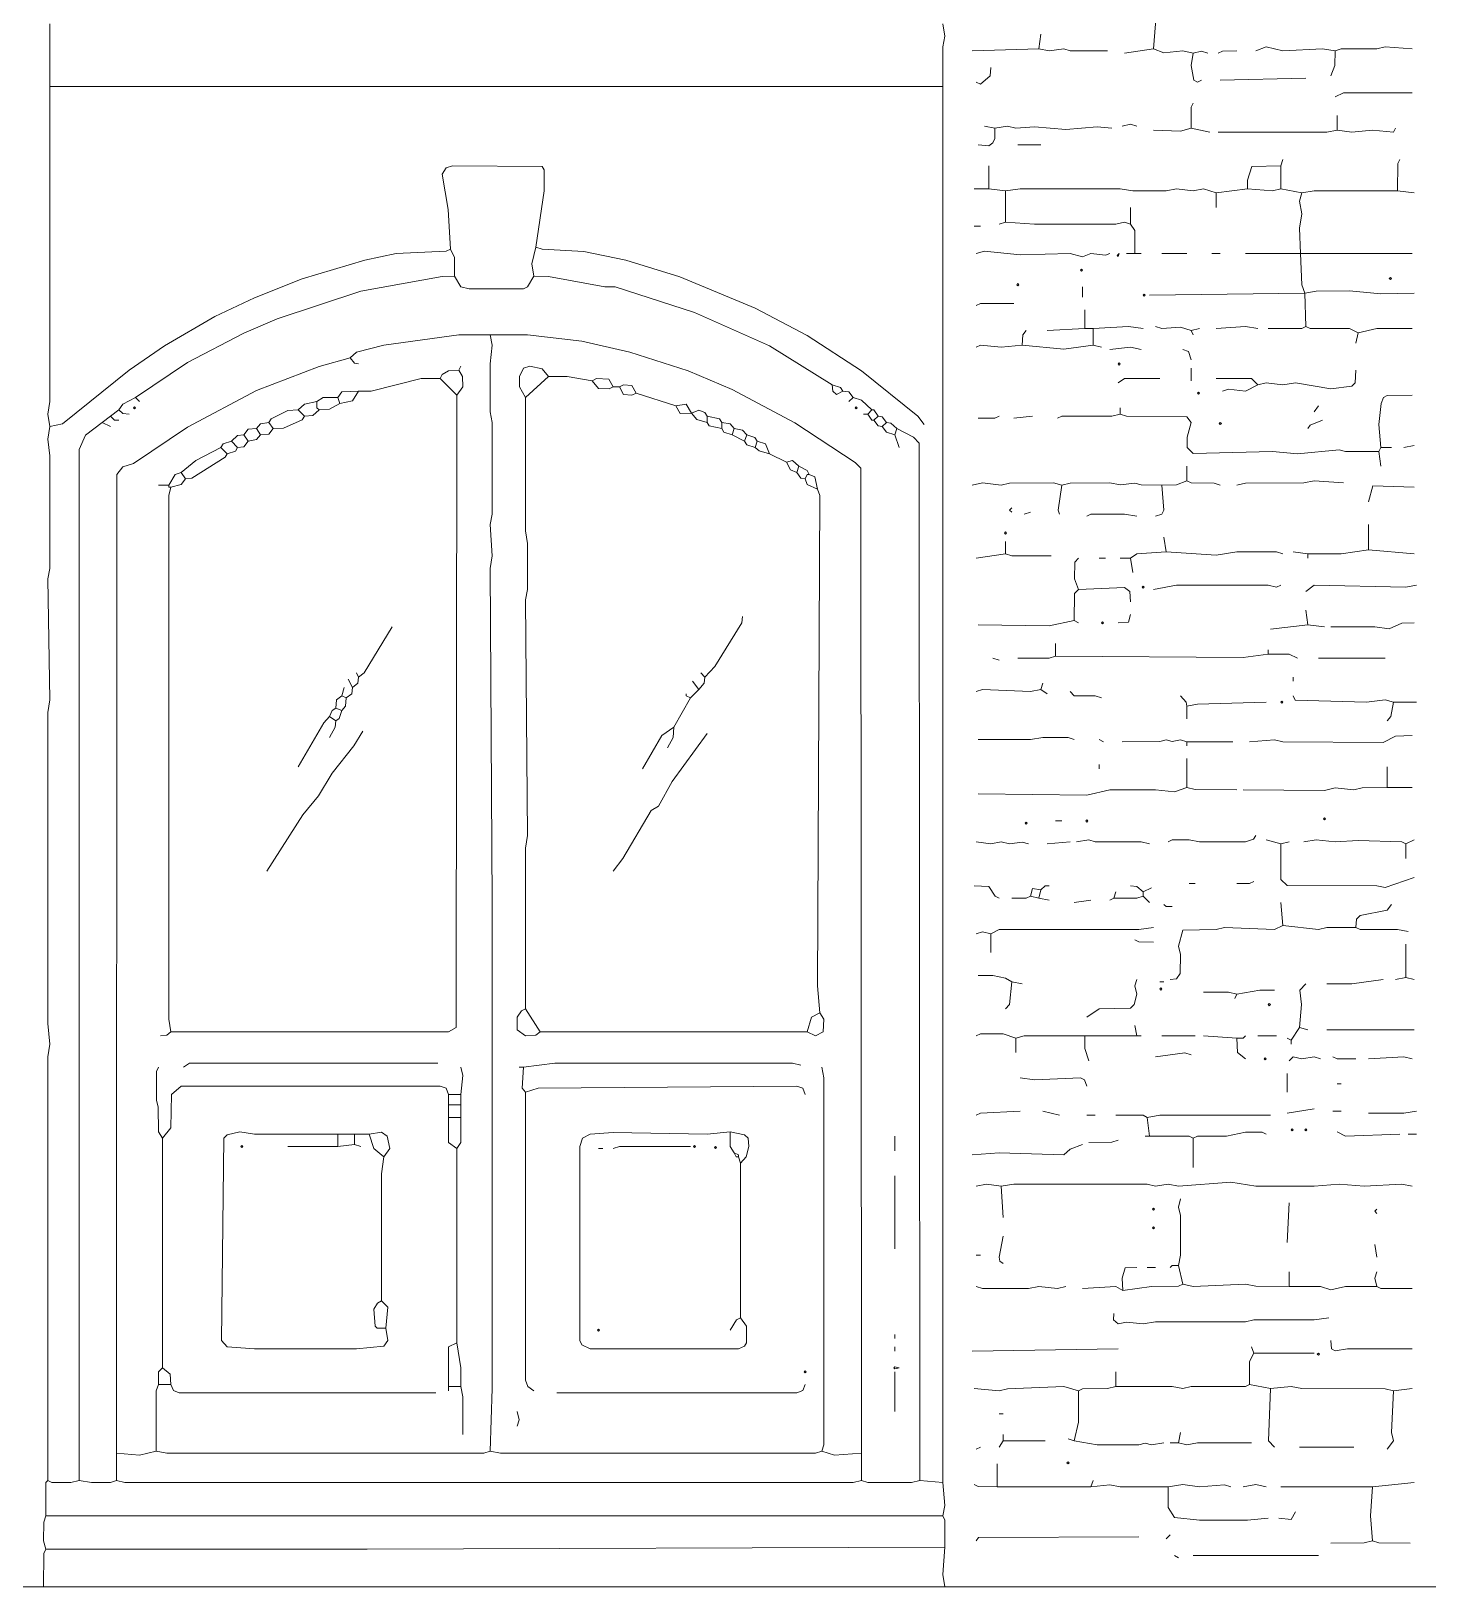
# Model space of a CAD drawing. Header units: millimetres. Extents: x 11 to 20000, y -4 to 8232.
# Drawn here: x 7892 to 10417, y -4 to 2807 of the extents above; entities that cross this region are included whole.
import ezdxf

# ---------------------------------------------------------------- set-up
doc = ezdxf.new("R2010")
doc.units = ezdxf.units.MM
doc.layers.add('ARCHITECTURE', color=7, linetype='Continuous', lineweight=13, true_color=0x000000)
doc.layers.add('MASONRY_AND_ARCH', color=7, linetype='Continuous', lineweight=13, true_color=0x000000)

msp = doc.modelspace()

# ---------------------------------------------------------------- linework, layer by layer
at = {"layer": 'ARCHITECTURE', "color": 7, "lineweight": 13, "true_color": 0x000000}
for points in [[(7926.09355, 2820.51256), (7926.09446, 2707.39038)], [(7926.09446, 2707.39038), (7926.08756, 2138.00905), (7922.32183, 2115.38462), (7926.09446, 2092.76018)], [(7926.09446, 2707.39038), (9539.96889, 2707.39038)], [(8650.07636, 2413.27274), (8646.15667, 2484.91731), (8635.29536, 2549.01934), (8642.54084, 2560.17692), (8653.84615, 2564.09593), (8815.83371, 2562.89864), (8819.6043, 2556.55419), (8819.6112, 2518.85396), (8804.67477, 2417.044)], [(8650.07636, 2413.27274), (8642.52704, 2409.65), (8552.0362, 2405.58405), (8495.47511, 2393.36312), (8382.35294, 2359.43337), (8295.625, 2325.49672), (8223.9819, 2291.41855), (8133.48416, 2238.76267), (8069.38066, 2194.4224), (7948.71889, 2097.5871), (7926.09446, 2092.76018)], [(8650.07636, 2413.27274), (8657.46821, 2398.19005), (8657.61595, 2364.25339)], [(8800.90498, 2364.25339), (8797.28224, 2386.87783), (8804.67477, 2417.044)], [(9506.03224, 2096.53066), (9494.71516, 2111.46561), (9392.91007, 2193.5207), (9294.87274, 2257.4819), (9200.60238, 2306.64287), (9064.85577, 2363.19706), (8966.81844, 2393.36312), (8891.40271, 2409.35452), (8815.98699, 2413.42048), (8804.67477, 2417.044)], [(8080.69287, 2145.55079), (8174.96324, 2208.46188), (8276.77319, 2261.53552), (8337.10407, 2287.64118), (8487.93269, 2337.71075), (8634.99152, 2364.10566), (8657.61595, 2364.25339)], [(8657.61595, 2364.25339), (8668.93575, 2345.55407), (8684.01301, 2341.62896), (8782.05034, 2341.7836), (8789.43812, 2345.55407), (8800.90498, 2364.25339)], [(9340.12161, 2168.17523), (9226.99943, 2238.76957), (9091.25283, 2299.09423), (8947.9638, 2345.2517), (8929.10916, 2345.54717), (8827.29921, 2364.10566), (8800.90498, 2364.25339)], [(8721.71946, 2258.67296), (8665.15837, 2258.52523), (8529.41176, 2239.67127), (8480.3931, 2227.45045), (8469.08088, 2217.19457)], [(9392.91097, 237.55656), (9391.70667, 2017.34514), (9381.59785, 2027.60792), (9272.2483, 2099.25238), (9159.12613, 2159.72557), (9079.94061, 2193.5207), (8974.35803, 2227.45735), (8887.63292, 2247.21301), (8789.59276, 2258.52523), (8721.71946, 2258.67296)], [(8721.71946, 241.32636), (8725.49016, 354.44853), (8725.49016, 377.07296), (8725.49016, 478.88292), (8725.49016, 501.50735), (8725.49016, 531.67421), (8725.49016, 859.72851), (8725.49016, 882.35294), (8725.49016, 957.76867), (8725.49016, 976.62048), (8725.49016, 1210.40724), (8725.49016, 1233.03167), (8721.72568, 1836.34966), (8725.48925, 1858.9741), (8721.72636, 1915.53518), (8725.48439, 1934.38914), (8725.48439, 2100.30192), (8721.72568, 2119.15509), (8721.72568, 2205.88235), (8725.48439, 2239.819), (8721.71946, 2258.67296)], [(8046.75713, 237.55656), (8046.91154, 2006.03292), (8058.06844, 2019.91844), (8076.92308, 2026.07794), (8174.96324, 2091.56912), (8299.39762, 2157.75781), (8412.5198, 2201.06233), (8469.08088, 2217.19457)], [(8484.1629, 2205.88235), (8476.62048, 2207.08654), (8469.08088, 2217.19457)], [(8665.15837, 2194.57014), (8646.30373, 2193.5138), (8635.14683, 2186.88688), (8631.22172, 2179.48744)], [(8665.15837, 2194.57014), (8671.64367, 2183.25792), (8672.54548, 2164.40396), (8661.38857, 2149.32127)], [(8665.15837, 2194.57014), (8668.92817, 2202.11188)], [(8785.82296, 2145.55079), (8774.65848, 2164.40396), (8774.65848, 2183.25792), (8782.19876, 2198.18597), (8793.36256, 2201.95724), (8815.98699, 2197.13654), (8827.29921, 2183.25792)], [(8484.1629, 2156.86301), (8506.78733, 2157.01075), (8597.28507, 2179.33971), (8631.22172, 2179.48744)], [(8631.22172, 2179.48744), (8661.38857, 2149.32127)], [(8785.82296, 2145.55079), (8827.29921, 2183.25792)], [(8906.48473, 2175.71618), (8861.23586, 2183.11018), (8827.29921, 2183.25792)], [(8906.48473, 2175.71618), (8914.03405, 2179.33971), (8936.50317, 2178.28326), (8944.194, 2164.40396)], [(8906.48473, 2175.71618), (8917.79695, 2161.83767), (8936.64468, 2160.78122), (8944.194, 2164.40396)], [(8955.50622, 2164.40396), (8963.05339, 2168.02749), (8977.98224, 2166.97104), (8985.67025, 2153.09174)], [(9358.97342, 2156.86301), (9355.04898, 2163.21301), (9340.12161, 2168.17523)], [(9358.97342, 2156.86301), (9347.6612, 2150.68009), (9341.325, 2156.86923), (9340.12161, 2168.17523)], [(8080.69287, 2145.55079), (8058.07602, 2133.18903), (8050.52885, 2122.92636)], [(8080.69287, 2145.55079), (8088.23529, 2138.00905)], [(8144.79638, 999.24491), (8646.30373, 999.25249), (8660.18371, 1006.79423), (8661.38857, 2149.32127)], [(8408.74717, 2138.00905), (8386.12274, 2133.18213), (8374.81052, 2122.92636)], [(8446.45645, 2145.55079), (8420.05939, 2145.39615), (8408.74717, 2138.00905)], [(8412.5198, 2122.92636), (8408.74717, 2126.69683), (8408.74717, 2138.00905)], [(8446.45645, 2145.55079), (8454.00362, 2155.65882), (8484.1629, 2156.86301)], [(8446.45645, 2145.55079), (8450.22624, 2134.23857)], [(8484.1629, 2156.86301), (8472.84446, 2139.21324), (8450.22624, 2134.23857)], [(8785.82296, 2145.55079), (8785.82783, 1904.22296), (8789.59276, 1881.59853), (8789.58654, 1798.64253), (8785.82783, 1779.7879), (8789.59276, 1353.69627), (8785.82783, 1331.07183), (8785.82296, 1040.72398)], [(8955.50622, 2164.40396), (8944.194, 2164.40396)], [(8955.50622, 2164.40396), (8963.05339, 2150.52545), (8978.12308, 2149.469), (8985.67025, 2153.09174)], [(8985.67025, 2153.09174), (9057.31618, 2130.46731)], [(9358.97342, 2156.86301), (9370.28077, 2155.65882), (9377.82805, 2145.55079)], [(9370.28563, 2138.00905), (9377.82805, 2145.55079)], [(9411.76471, 2122.92636), (9392.91007, 2140.72319), (9377.82805, 2145.55079)], [(8035.444, 2111.61414), (8020.36199, 2100.30192)], [(8035.444, 2111.61414), (8050.52885, 2122.92636)], [(8050.52885, 2104.0724), (8042.98643, 2104.0724), (8035.444, 2111.61414)], [(8069.38066, 2115.38462), (8058.07602, 2116.58258), (8050.52885, 2122.92636)], [(8322.02206, 2100.30192), (8325.94649, 2106.79344), (8355.95871, 2121.86991), (8374.81052, 2122.92636)], [(8386.12274, 2111.61414), (8382.1983, 2105.12183), (8348.41629, 2090.04604), (8329.56165, 2088.98971)], [(8386.12274, 2111.61414), (8374.81052, 2122.92636)], [(8386.12274, 2111.61414), (8401.20758, 2112.67048), (8412.5198, 2122.92636)], [(8412.5198, 2122.92636), (8431.37161, 2123.97579), (8450.22624, 2134.23857)], [(9085.59672, 2117.27025), (9076.02093, 2133.03371), (9057.31618, 2130.46731)], [(9085.59672, 2117.27025), (9065.00419, 2116.5888), (9057.31618, 2130.46731)], [(9085.59672, 2117.27025), (9098.79038, 2122.6267), (9109.95136, 2118.10566), (9113.87726, 2111.61414)], [(9085.59672, 2117.27025), (9095.16765, 2105.27998), (9113.87726, 2100.30192)], [(9140.27149, 2100.30192), (9136.34638, 2106.65192), (9113.87726, 2111.61414)], [(9113.87726, 2111.61414), (9113.87726, 2100.30192)], [(9396.68269, 2115.38462), (9404.22229, 2115.38462)], [(9411.76471, 2122.92636), (9404.22229, 2115.38462)], [(9415.5345, 2104.0724), (9411.76471, 2104.0724), (9404.22229, 2115.38462)], [(9411.76471, 2122.92636), (9415.5345, 2122.92636), (9423.07692, 2111.61414)], [(9415.5345, 2104.0724), (9423.07692, 2111.61414)], [(9438.15894, 2100.30192), (9430.61934, 2110.40995), (9423.07692, 2111.61414)], [(7926.09446, 2092.76018), (7922.32873, 2070.13575), (7926.08756, 2039.96957), (7926.08756, 1836.34966), (7922.32873, 1817.49717), (7926.09446, 1598.79242), (7922.32873, 1576.16799), (7922.32183, 1014.32975), (7926.09446, 976.62048), (7922.32873, 953.99604), (7922.32183, 188.5379)], [(7978.88292, 188.5379), (7978.88982, 2051.28179), (7990.34355, 2077.52896), (8020.36199, 2100.30192)], [(8020.36199, 2100.30192), (8035.444, 2092.76018)], [(8299.39762, 2088.98971), (8284.32036, 2087.78552), (8276.77319, 2077.67749)], [(8322.02206, 2100.30192), (8306.9448, 2097.42624), (8299.39762, 2088.98971)], [(8299.39762, 2088.98971), (8306.93722, 2077.67749)], [(8329.56165, 2088.98971), (8322.01448, 2078.88156), (8306.93722, 2077.67749)], [(8322.02206, 2100.30192), (8329.56165, 2088.98971)], [(9140.27149, 2088.98971), (9117.8017, 2093.95735), (9113.87726, 2100.30192)], [(9140.27149, 2100.30192), (9155.34864, 2097.42624), (9162.89593, 2088.98971)], [(9140.27149, 2088.98971), (9140.27149, 2100.30192)], [(9140.27149, 2088.98971), (9144.19661, 2082.63903), (9159.12613, 2077.67749)], [(9159.12613, 2077.67749), (9162.89593, 2088.98971)], [(9185.52036, 2077.67749), (9177.97308, 2086.11403), (9162.89593, 2088.98971)], [(9415.5345, 2104.0724), (9423.07692, 2093.96437), (9430.61934, 2092.76018)], [(9438.15894, 2100.30192), (9430.61934, 2092.76018)], [(9453.24378, 2077.67749), (9438.16652, 2082.5043), (9430.61934, 2092.76018)], [(9438.15894, 2100.30192), (9445.70758, 2099.09774), (9457.01357, 2088.98971)], [(9457.01357, 2088.98971), (9453.24378, 2077.67749)], [(9457.01357, 2088.98971), (9487.18043, 2073.75158), (9497.28778, 2062.594), (9498.49174, 188.5379)], [(8163.65102, 2009.80419), (8190.04525, 2031.37217), (8235.29412, 2055.05305)], [(8254.14876, 2066.36527), (8239.21923, 2061.54457), (8235.29412, 2055.05305)], [(8235.29412, 2055.05305), (8246.60633, 2043.74084)], [(8265.46097, 2055.05305), (8261.53507, 2048.56075), (8246.60633, 2043.74084)], [(8254.14876, 2066.36527), (8265.46097, 2076.4733), (8276.77319, 2077.67749)], [(8254.14876, 2066.36527), (8265.46097, 2055.05305)], [(8284.31278, 2066.36527), (8276.76561, 2056.25713), (8265.46097, 2055.05305)], [(8284.31278, 2066.36527), (8276.77319, 2077.67749)], [(8284.31278, 2066.36527), (8299.39005, 2069.24095), (8306.93722, 2077.67749)], [(9159.12613, 2077.67749), (9181.75057, 2066.36527)], [(9185.52036, 2077.67749), (9181.75057, 2066.36527)], [(9200.60238, 2055.05305), (9185.675, 2060.01459), (9181.75057, 2066.36527)], [(9185.52036, 2077.67749), (9200.4491, 2072.85679), (9204.375, 2066.36527)], [(9200.60238, 2055.05305), (9204.375, 2066.36527)], [(9200.60238, 2055.05305), (9208.1517, 2048.70238), (9226.99943, 2043.74084)], [(9204.375, 2066.36527), (9219.3086, 2061.53767), (9226.99943, 2043.74084)], [(9453.24378, 2077.67749), (9460.78428, 2055.05305)], [(8171.19061, 1998.49197), (8182.50283, 1999.68982), (8242.68122, 2037.24853), (8246.60633, 2043.74084)], [(9226.99943, 2043.74084), (9257.16346, 2028.65735)], [(9279.7879, 2021.1164), (9268.47568, 2031.36527), (9257.16346, 2028.65735)], [(9276.0181, 2009.80419), (9264.85362, 2014.631), (9257.16346, 2028.65735)], [(8163.65102, 2009.80419), (8152.48586, 2005.87828), (8141.02658, 1987.17975)], [(8171.19061, 1998.49197), (8163.64344, 1988.3776), (8144.79638, 1983.40848)], [(8163.65102, 2009.80419), (8171.19061, 1998.49197)], [(9279.7879, 2021.1164), (9276.0181, 2009.80419)], [(9291.10011, 1998.49197), (9283.56052, 1999.69604), (9276.0181, 2009.80419)], [(9298.64253, 2006.03292), (9294.71742, 2013.43314), (9279.7879, 2021.1164)], [(9298.64253, 2006.03292), (9294.87274, 2006.03292), (9291.10011, 1998.49197)], [(9313.72455, 1979.63801), (9295.02602, 1988.23541), (9291.10011, 1998.49197)], [(9298.64253, 2006.03292), (9308.89842, 2002.10781), (9313.72455, 1979.63801)], [(8122.17195, 1987.17975), (8141.02658, 1987.17975)], [(8144.79638, 999.24491), (8141.02568, 1021.86934), (8141.03145, 1968.32579), (8144.79638, 1983.40848)], [(8144.79638, 1983.40848), (8141.02658, 1983.40848), (8141.02658, 1987.17975)], [(9313.72455, 1979.63801), (9317.49027, 1968.32579), (9313.72455, 1082.20305), (9317.49717, 1033.18156)], [(9110.10464, 1640.27149), (9127.90294, 1659.12613), (9176.77455, 1738.31165), (9177.97794, 1749.62387)], [(8484.1629, 1640.27149), (8494.41878, 1647.81878), (8544.49378, 1730.76923)], [(8472.85068, 1621.41686), (8465.30826, 1636.5017)], [(8472.85068, 1621.41686), (8482.95803, 1628.9655), (8484.1629, 1640.27149)], [(8484.1629, 1640.27149), (8480.3931, 1647.81391)], [(9087.4802, 1632.72907), (9098.79242, 1617.64706)], [(9110.10464, 1640.27149), (9108.90124, 1628.95928), (9098.79242, 1617.64706)], [(9102.56505, 1647.81391), (9110.10464, 1640.27149)], [(8453.99604, 1606.33484), (8443.88869, 1598.78756), (8442.68382, 1583.71041)], [(8457.76867, 1621.41686), (8453.99604, 1606.33484)], [(8453.99604, 1606.33484), (8461.53846, 1602.56505)], [(8453.99604, 1579.94061), (8460.3405, 1587.48778), (8461.53846, 1602.56505)], [(8472.85068, 1621.41686), (8471.64581, 1610.11222), (8461.53846, 1602.56505)], [(9083.71041, 1602.56505), (9053.54355, 1549.77376)], [(9076.16799, 1610.10464), (9076.16799, 1606.33484), (9083.71041, 1602.56505)], [(9083.71041, 1602.56505), (9098.79242, 1617.64706)], [(8431.37161, 1568.62839), (8436.19299, 1579.78529), (8442.68382, 1583.71041)], [(8453.99604, 1579.94061), (8442.68382, 1583.71041)], [(8453.99604, 1579.94061), (8449.17681, 1565.01109), (8442.68382, 1561.08597)], [(8431.37161, 1568.62839), (8421.11652, 1557.31618), (8374.81052, 1478.13066)], [(8431.37161, 1568.62839), (8442.68382, 1561.08597)], [(8431.37161, 1530.91912), (8441.62817, 1549.77376), (8442.68382, 1561.08597)], [(8996.98247, 1474.35803), (9031.97002, 1534.69174), (9053.54355, 1549.77376)], [(9053.54355, 1549.77376), (9052.4948, 1530.91912), (9042.23133, 1512.06731)], [(8491.70532, 1542.23133), (8475.57172, 1515.8371), (8436.19299, 1466.81844), (8411.46267, 1425.33937), (8383.40238, 1391.40271), (8318.24943, 1289.59276)], [(8944.194, 1289.59276), (8961.84864, 1312.21719), (9013.11606, 1398.78982), (9026.09989, 1406.64005), (9050.83009, 1451.7336), (9113.87726, 1538.46154)], [(8785.82296, 1040.72398), (8778.42138, 1036.79887), (8770.73903, 1025.64197), (8770.73903, 1003.01753), (8785.82296, 991.8586), (8804.66991, 992.90249), (8812.21719, 999.24491)], [(8785.82296, 1040.72398), (8812.21719, 999.24491)], [(9294.87274, 999.24491), (9309.95475, 991.71776), (9323.83337, 999.25249), (9324.88348, 1021.86934), (9317.49717, 1033.18156)], [(9294.87274, 999.24491), (9302.41324, 1025.63439), (9317.49717, 1033.18156)], [(8144.79638, 999.24491), (8137.2491, 992.90249), (8125.94174, 991.70532)], [(9294.87274, 999.24491), (8812.21719, 999.24491)], [(8122.17195, 935.14333), (8118.54921, 927.59491), (8118.54921, 874.81052), (8122.02421, 863.4983), (8122.32658, 818.24943), (8129.71437, 806.93722)], [(8167.42081, 935.14333), (8178.73303, 942.67896), (8627.45192, 942.68382)], [(8668.92817, 935.14333), (8672.70079, 920.05939), (8668.92817, 886.12274)], [(8774.51075, 935.14423), (8782.05034, 935.14423)], [(8785.82296, 889.89536), (8779.62624, 897.44253), (8782.05034, 935.14423)], [(9283.56052, 938.91403), (9268.47568, 942.67896), (8838.61143, 942.67896), (8782.05034, 935.14423)], [(9321.26697, 935.14423), (9325.03676, 916.28959), (9325.0319, 252.63857), (9321.26697, 241.32636)], [(8646.30464, 886.12274), (8642.52704, 897.28167), (8631.22172, 901.20667), (8163.65102, 901.20667), (8146.00124, 886.12274), (8144.64174, 825.79186), (8129.71437, 806.93722)], [(8785.82296, 889.89536), (8808.4474, 897.43009), (9276.0181, 901.2), (9287.17568, 897.28167), (9291.10011, 886.12274)], [(8646.30464, 886.12274), (8668.92817, 886.12274)], [(8646.30464, 886.12274), (8646.30464, 878.57557), (8646.30464, 867.27093)], [(8668.92817, 886.12274), (8668.92817, 867.27093)], [(8785.82296, 889.89536), (8785.82919, 369.53337), (8789.7474, 358.22602), (8800.90498, 350.67873)], [(8646.30464, 867.27093), (8668.92817, 867.27093)], [(8646.30464, 844.64649), (8646.30464, 852.19367), (8646.30464, 867.27093)], [(8646.30464, 844.64649), (8668.92817, 844.64649)], [(8646.30464, 844.64649), (8646.30464, 833.33428), (8646.30464, 799.39762), (8661.38857, 788.08541)], [(8668.92817, 844.64649), (8668.77489, 799.39762), (8661.38857, 788.08541)], [(8668.92817, 844.64649), (8668.92817, 867.27093)], [(8533.18156, 463.8009), (8536.79887, 441.17647), (8529.40486, 431.06912), (8480.3931, 426.24152), (8295.625, 426.24152), (8246.61256, 430.01889), (8236.35045, 441.17647), (8240.26878, 806.93235), (8246.61324, 813.27477), (8269.23077, 818.24457), (8295.625, 814.48586), (8446.45645, 814.47964)], [(8503.01753, 814.47964), (8525.64197, 818.09615), (8535.89706, 810.70226), (8540.56934, 788.08541), (8529.41176, 773.00057)], [(9155.35351, 818.24943), (9113.87726, 814.48586), (8944.194, 817.05226), (8902.71493, 814.33122), (8888.68857, 806.79016), (8883.86719, 791.8552), (8884.01561, 441.17647), (8887.7862, 433.78247), (8902.71493, 426.24219), (9170.43835, 426.24219), (9181.59525, 430.92059), (9185.36572, 437.41154), (9185.36572, 467.5707), (9174.20814, 482.65554)], [(9155.35351, 818.24943), (9181.74299, 813.27477), (9188.08676, 806.93235), (9189.1431, 791.8552), (9184.3155, 773.00057), (9174.20814, 761.68835)], [(9155.35351, 818.24943), (9155.50882, 791.8552), (9162.89593, 780.54299)], [(8129.71437, 392.15781), (8129.71437, 806.93722)], [(8446.45645, 791.8552), (8355.95871, 791.8552)], [(8476.62048, 814.47964), (8446.45645, 814.47964)], [(8446.45645, 814.47964), (8446.45645, 791.8552)], [(8476.62048, 795.625), (8446.45645, 791.8552)], [(8503.01753, 814.47964), (8476.62048, 814.47964)], [(8476.62048, 814.47964), (8476.62048, 795.625)], [(8487.93269, 791.8552), (8476.62048, 795.625)], [(8503.01753, 814.47964), (8511.61425, 788.08541), (8529.41176, 773.00057)], [(8661.38857, 788.08541), (8661.38857, 437.40667)], [(8917.79695, 788.08541), (8925.33937, 788.08541)], [(8944.194, 788.08541), (8955.50622, 791.84898), (9083.71041, 791.8552)], [(9453.24378, 810.70984), (9453.24378, 784.31278)], [(8525.64197, 512.81957), (8525.64683, 742.83654), (8529.41176, 773.00057)], [(9162.89593, 780.54299), (9170.43835, 776.77319), (9170.43835, 773.00057)], [(9162.89593, 780.54299), (9166.66572, 773.00057), (9170.43835, 773.00057)], [(9174.20814, 761.68835), (9170.43835, 773.00057)], [(9174.20814, 761.68835), (9174.20814, 482.65554)], [(9453.24378, 607.08993), (9453.24378, 739.06391)], [(8533.18156, 463.8009), (8517.80339, 463.50475), (8514.03281, 467.27523), (8511.61425, 497.73756), (8518.24038, 508.89514), (8525.64197, 512.81957)], [(8533.18156, 463.8009), (8536.79887, 501.50735), (8525.64197, 512.81957)], [(9174.20814, 482.65554), (9166.80803, 478.72964), (9155.35351, 460.03111)], [(9453.24378, 444.94627), (9453.24378, 452.48869)], [(8646.30464, 358.22115), (8646.30464, 369.53337), (8646.30464, 377.07296), (8646.30464, 422.32183), (8646.30464, 429.85735), (8661.38857, 437.40667)], [(8668.92817, 358.22115), (8668.78111, 392.15781), (8661.38857, 437.40667)], [(9453.24378, 422.32183), (9453.24378, 429.86425)], [(8122.17195, 361.99095), (8122.32658, 384.60848), (8129.71437, 392.15781)], [(8129.71437, 392.15781), (8143.59152, 380.84559), (8144.79638, 361.99095)], [(9453.24378, 312.97229), (9453.24378, 384.61538)], [(8122.17195, 361.99095), (8118.40701, 350.67873), (8118.40215, 241.32636)], [(8122.17195, 361.99095), (8144.79638, 361.99095)], [(8623.6793, 346.90894), (8159.87839, 346.91516), (8149.6233, 350.83337), (8144.79638, 361.99095)], [(8646.30464, 358.22115), (8646.30373, 350.67873)], [(8646.30464, 358.22115), (8668.92817, 358.22115)], [(8668.92817, 358.22115), (8672.55238, 339.36652), (8672.70079, 271.49321)], [(9291.10011, 361.99095), (9287.17568, 350.83337), (9276.0181, 346.91516), (8842.38405, 346.90894)], [(8770.73812, 312.97229), (8774.49695, 297.88744), (8770.73812, 286.57523)], [(8118.40215, 241.32636), (8088.23529, 233.94005), (8046.75713, 237.55656)], [(8046.75713, 188.5379), (8046.75713, 226.24434), (8046.75713, 237.55656)], [(8118.40215, 241.32636), (8137.25396, 237.55656), (8710.40724, 237.56278), (8721.71946, 241.32636)], [(8721.71946, 241.32636), (8740.5741, 237.55656), (9309.95475, 237.56278), (9321.26697, 241.32636)], [(9392.91097, 237.55656), (9343.8914, 233.93382), (9321.26697, 241.32636)], [(9392.91097, 237.55656), (9392.91097, 211.16233), (9392.91097, 188.5379)], [(7918.55204, 124.43439), (7918.69977, 184.61199), (7922.32183, 188.5379)], [(7978.88292, 188.5379), (7963.8009, 184.76527), (7929.87115, 184.91369), (7922.32183, 188.5379)], [(7978.88292, 188.5379), (8001.50735, 184.76527), (8035.43914, 184.91369), (8046.75713, 188.5379)], [(8046.75713, 188.5379), (8061.84106, 184.76527), (9377.82805, 184.77217), (9392.91097, 188.5379)], [(9498.49174, 188.5379), (9483.40781, 184.76527), (9404.22229, 184.91369), (9392.91097, 188.5379)], [(9539.96889, 184.76527), (9498.49174, 188.5379)], [(7918.55204, 64.1026), (7914.78224, 79.18552), (7914.9293, 113.12217), (7918.55204, 124.43439)], [(9539.96889, 124.43439), (7918.55204, 124.43439)], [(7918.55204, 64.1026), (7914.9293, 56.55419), (7914.78224, -3.7707)], [(7918.55204, 64.1026), (7978.88292, 64.1026), (7993.96776, 64.1026), (8344.64649, 64.1026), (8363.4983, 64.1026), (8476.62048, 64.1026), (8499.24491, 64.1026), (9543.74152, 67.8733)], [(7846.90894, -3.7707), (7865.76075, -3.7707), (7914.78224, -3.7707)], [(9543.74152, -3.7707), (9521.11708, -3.7707), (7929.86425, -3.7707), (7914.78224, -3.7707)], [(9543.74152, -3.7707), (9562.59333, -3.7707), (9860.4836, -3.7707), (9883.10803, -3.7707), (10395.9276, -3.7707), (10426.09446, -3.7707), (10448.71889, -3.7707)]]:
    msp.add_lwpolyline(points, dxfattribs=at)
for points in [[(8076.92308, 2126.69683), (8078.80848, 2128.58224), (8080.69378, 2126.69683), (8078.80848, 2124.81143)], [(9381.59876, 2126.69683), (9383.48416, 2128.58224), (9385.36957, 2126.69683), (9383.48416, 2124.81143)], [(8271.11618, 791.8552), (8273.00147, 793.74061), (8274.88688, 791.8552), (8273.00147, 789.9698)], [(9089.36652, 791.8552), (9091.25192, 793.74061), (9093.13722, 791.8552), (9091.25192, 789.9698)], [(9127.07387, 789.9698), (9128.95928, 791.8552), (9130.84468, 789.9698), (9128.95928, 788.0845)], [(8915.91256, 460.0302), (8917.79785, 461.9155), (8919.68326, 460.0302), (8917.79785, 458.1448)], [(9451.35747, 392.1569), (9453.24287, 394.04219), (9460.78428, 392.1569), (9453.24287, 390.27149)], [(9289.21572, 384.61538), (9291.10102, 386.50079), (9292.98643, 384.61538), (9291.10102, 382.72998)]]:
    msp.add_lwpolyline(points, close=True, dxfattribs=at)
at = {"layer": 'MASONRY_AND_ARCH', "color": 7, "lineweight": 13, "true_color": 0x000000}
for points in [[(9539.96889, 2820.51256), (9543.74152, 2797.88812), (9540.11731, 2779.03495), (9539.96889, 2707.39038)], [(9920.81448, 2835.59604), (9924.58428, 2820.51256), (9920.81448, 2775.26369)], [(9713.42477, 2775.26369), (9717.19457, 2801.65939)], [(9713.42477, 2775.26369), (9592.76018, 2771.49321)], [(9713.42477, 2775.26369), (9732.27658, 2771.49943), (9758.67364, 2775.10905), (9769.98586, 2771.64095), (9837.85916, 2771.49321)], [(9868.02319, 2767.72274), (9920.81448, 2775.26369)], [(9992.45758, 2767.72274), (9973.60577, 2771.48631), (9939.66912, 2768.01199), (9920.81448, 2775.26369)], [(9992.45758, 2767.72274), (9988.69468, 2745.0983), (9993.66244, 2718.85724), (10000, 2715.2345), (10007.54242, 2718.7026)], [(10018.85464, 2767.72274), (10007.54242, 2771.33857), (9992.45758, 2767.72274)], [(10037.70645, 2767.72274), (10045.25577, 2771.34548), (10071.6431, 2771.49321)], [(10105.57975, 2771.49321), (10124.43439, 2778.73869), (10154.60124, 2771.64785), (10226.24434, 2775.26369), (10248.86878, 2771.49321)], [(10248.86878, 2771.49321), (10248.72104, 2745.0983), (10241.32636, 2726.24434)], [(10248.86878, 2771.49321), (10260.181, 2775.11595), (10324.2845, 2775.41143), (10339.36652, 2779.02183), (10388.38518, 2775.26369)], [(9626.69683, 2741.32704), (9625.49197, 2726.24434), (9607.84977, 2711.46403), (9600.3026, 2714.93213)], [(9539.96889, 184.76527), (9539.96889, 2707.39038)], [(10196.07749, 2722.47387), (10041.47907, 2718.7026)], [(9992.45758, 2677.225), (9988.83552, 2669.67636), (9988.68778, 2631.97613)], [(10248.86878, 2688.53722), (10263.95079, 2695.92975), (10388.38518, 2696.07817)], [(10252.63857, 2654.60057), (10252.63857, 2628.20486)], [(9634.23925, 2631.97613), (9634.08394, 2613.12217), (9630.31335, 2605.59355), (9622.92704, 2600.2931), (9604.0724, 2601.80995)], [(9615.38462, 2635.74661), (9634.23925, 2631.97613)], [(9845.39876, 2631.97613), (9819.00452, 2634.54864), (9762.44344, 2629.40283), (9705.88235, 2634.54864), (9671.9457, 2632.13077), (9656.86369, 2635.73348), (9634.23925, 2631.97613)], [(9890.64762, 2635.74661), (9879.33541, 2639.22093), (9864.25339, 2635.74661)], [(9988.68778, 2631.97613), (9969.83314, 2626.53337), (9920.81448, 2628.20486)], [(10022.62443, 2624.43439), (9988.68778, 2631.97613)], [(10252.63857, 2628.20486), (10233.78676, 2624.44061), (10037.70645, 2624.43439)], [(10252.63857, 2628.20486), (10279.03563, 2624.44061), (10316.74208, 2628.19864), (10354.22896, 2624.94389), (10358.22115, 2631.97613)], [(9675.7155, 2601.80995), (9717.19457, 2601.80995)], [(9622.92704, 2564.10283), (9622.92704, 2522.62443)], [(10090.49774, 2522.62443), (10090.64548, 2537.70713), (10098.19344, 2562.89864), (10150.82862, 2564.10283)], [(10154.60124, 2575.41505), (10150.82862, 2564.10283)], [(10150.82862, 2522.62443), (10150.82862, 2564.10283)], [(10365.76075, 2575.41505), (10362.13869, 2567.8664), (10361.99095, 2518.85396)], [(9596.52998, 2522.62443), (9622.92704, 2522.62443)], [(9653.09106, 2518.85396), (9622.92704, 2522.62443)], [(10033.93665, 2515.08269), (10011.31222, 2522.61753), (9992.45758, 2519.0086), (9962.29355, 2522.62443), (9943.43891, 2519.0017), (9883.10803, 2518.85396), (9860.4836, 2522.61821), (9679.48812, 2522.61821), (9653.09106, 2518.85396)], [(9653.09106, 2518.85396), (9653.09106, 2462.29287)], [(10033.93665, 2515.08269), (10090.49774, 2522.62443)], [(10033.93665, 2515.08269), (10033.93665, 2488.68778)], [(10150.82862, 2522.62443), (10135.74661, 2518.85396), (10090.49774, 2522.62443)], [(10150.82862, 2522.62443), (10188.5379, 2515.08269)], [(10188.5379, 2515.08269), (10184.77285, 2500), (10188.531, 2477.37557), (10184.77217, 2450.98066), (10186.65158, 2405.73156)], [(10188.5379, 2515.08269), (10211.16233, 2518.84774), (10361.99095, 2518.85396)], [(10392.15781, 2515.08269), (10361.99095, 2518.85396)], [(9879.33541, 2488.68778), (9879.33541, 2458.52161)], [(9607.84219, 2454.75113), (9596.52998, 2454.75113)], [(9641.77885, 2458.52161), (9653.09106, 2462.29287)], [(9879.33541, 2458.52161), (9868.02319, 2461.99661), (9852.94118, 2458.52783), (9705.88235, 2458.52161), (9653.09106, 2462.29287)], [(9886.87783, 2405.73156), (9886.72319, 2447.20939), (9879.33541, 2458.52161)], [(9841.62896, 2405.73179), (9834.08167, 2402.25679), (9807.69231, 2405.58326), (9792.61029, 2399.39423), (9769.98586, 2405.72557), (9679.48812, 2403.15848), (9615.38462, 2409.49536), (9600.3026, 2405.73179)], [(9886.87783, 2405.73156), (9871.79581, 2405.73156)], [(9886.87783, 2405.73156), (9898.19005, 2405.73156)], [(9981.14536, 2405.73156), (9935.89649, 2405.73156)], [(10026.39423, 2405.73156), (10030.16686, 2405.73156), (10041.47907, 2405.73156)], [(10186.65158, 2405.73156), (10094.27511, 2405.73156), (10086.72794, 2405.73156)], [(10186.65158, 2405.73156), (10377.07296, 2405.73156), (10388.38518, 2405.73156)], [(10186.65158, 2405.73156), (10188.68495, 2349.1707), (10194.194, 2334.08722)], [(9792.61029, 2326.54627), (9792.61029, 2345.39943)], [(9913.27206, 2330.31674), (10194.194, 2334.08722)], [(10392.15781, 2334.08722), (10331.8241, 2332.41572), (10275.26301, 2337.85848), (10214.93213, 2337.71075), (10194.194, 2334.08722)], [(10194.194, 2334.08722), (10196.07749, 2273.75566)], [(9600.3026, 2311.46278), (9607.84977, 2315.08631), (9668.1759, 2315.23405)], [(9796.38009, 2269.98518), (9796.38009, 2303.92183)], [(9683.25792, 2239.819), (9684.45588, 2258.66606), (9690.80034, 2266.21391)], [(9796.38009, 2269.98518), (9728.50679, 2266.21391)], [(9811.4621, 2269.98518), (9796.38009, 2269.98518)], [(9901.95984, 2269.98518), (9875.56561, 2273.74876), (9811.4621, 2269.98518)], [(9811.4621, 2269.98518), (9811.4621, 2239.819)], [(9924.58428, 2273.75566), (9935.89649, 2269.9914), (9969.83314, 2272.55769), (9988.68778, 2266.21391)], [(10003.7698, 2269.98518), (9988.68778, 2266.21391)], [(9992.45758, 2258.67296), (9988.68778, 2266.21391)], [(10109.35238, 2269.98518), (10086.72794, 2273.60102), (10033.93665, 2269.98518)], [(10196.07749, 2273.75566), (10188.53032, 2270.13292), (10128.20419, 2269.98518)], [(10290.34785, 2262.44344), (10275.26301, 2269.83665), (10203.62681, 2270.13292), (10196.07749, 2273.75566)], [(10286.57523, 2243.58948), (10290.34785, 2262.44344)], [(10290.34785, 2262.44344), (10324.2845, 2269.83744), (10388.38518, 2269.98518)], [(9683.25792, 2239.819), (9645.55147, 2236.06165), (9607.84977, 2239.67127), (9600.3026, 2236.04853)], [(9683.25792, 2239.819), (9758.67364, 2232.4319), (9811.4621, 2239.819)], [(9811.4621, 2239.819), (9826.54695, 2236.04853)], [(9841.62896, 2232.27726), (9879.33541, 2236.04163), (9898.19005, 2232.27726)], [(9988.68778, 2213.4241), (9983.86086, 2228.35215), (9973.60577, 2232.27726)], [(9988.68778, 2198.34061), (9988.68778, 2175.71618)], [(10109.35238, 2168.17523), (10124.43439, 2171.79796), (10154.60124, 2168.47138), (10177.22568, 2171.93948), (10241.32636, 2160.92964), (10279.02805, 2165.60814), (10285.37183, 2171.9526), (10286.57523, 2194.57014)], [(9932.1267, 2179.48744), (9868.02319, 2179.33281), (9856.71097, 2171.9457)], [(10109.35238, 2168.17523), (10098.04016, 2179.33281), (10033.93665, 2179.48744)], [(10045.24887, 2156.86301), (10056.56109, 2160.62726), (10086.72794, 2157.01765), (10109.35238, 2168.17523)], [(10331.8241, 2055.05305), (10328.20204, 2096.53066), (10331.97251, 2134.23857), (10336.65238, 2145.39615), (10343.14389, 2149.16663), (10388.38518, 2149.32127)], [(9641.77885, 2111.61414), (9634.23167, 2107.99061), (9604.0724, 2107.84287)], [(9702.11256, 2111.61414), (9668.1759, 2107.84287)], [(9860.4836, 2115.38462), (9845.39876, 2111.62036), (9754.9086, 2111.4664), (9747.36143, 2107.84287)], [(9860.4836, 2115.38462), (9860.4836, 2126.69683)], [(9860.4836, 2115.38462), (9871.79581, 2111.76188), (9981.1405, 2110.40995), (9988.52557, 2100.30192), (9981.29378, 2073.90622), (9981.30068, 2055.05305), (9992.45758, 2043.89548), (10135.74661, 2047.51131), (10180.99548, 2043.74706), (10256.4112, 2050.98563), (10267.72342, 2047.80747), (10328.0543, 2047.51131)], [(10218.70192, 2130.46731), (10211.16233, 2119.15509)], [(10199.85011, 2088.98971), (10203.77455, 2095.48122), (10226.24434, 2104.0724)], [(10328.0543, 2047.51131), (10331.8241, 2055.05305)], [(10350.67873, 2055.05305), (10331.8241, 2055.05305)], [(10392.15781, 2058.82353), (10373.30317, 2055.05305)], [(10331.8241, 2021.1164), (10328.0543, 2047.51131)], [(9981.14536, 2021.1164), (9981.14536, 1994.7207)], [(9754.90102, 1987.17975), (9739.819, 1990.95023), (9660.63348, 1990.80249), (9645.55147, 1987.18665), (9611.61482, 1990.944), (9592.76018, 1987.17975)], [(9751.13122, 1934.38914), (9748.5586, 1941.9371), (9754.90102, 1987.17975)], [(9935.89649, 1987.17975), (9898.19005, 1987.32749), (9886.87783, 1990.79559), (9860.4836, 1987.32749), (9841.62896, 1990.95023), (9769.98586, 1990.80249), (9754.90102, 1987.17975)], [(9935.89649, 1987.17975), (9939.5138, 1941.93088), (9935.74321, 1934.54378), (9924.58428, 1930.61867)], [(9935.89649, 1987.17975), (9962.29355, 1987.32817), (9981.14536, 1994.7207)], [(9981.14536, 1994.7207), (9988.69468, 1991.09796), (10030.16686, 1990.80249), (10041.47907, 1987.17975)], [(10263.95079, 1990.95023), (10211.16233, 1994.71448), (10192.30769, 1990.95645), (10086.72794, 1990.80249), (10071.6431, 1987.17975)], [(10309.19966, 1957.01357), (10316.89672, 1985.97557), (10392.15781, 1983.40848)], [(9664.40328, 1938.15962), (9660.63348, 1941.93088), (9664.40328, 1945.70136)], [(9687.02771, 1934.38914), (9698.33993, 1938.15962)], [(9890.64762, 1930.61867), (9868.02319, 1934.38914), (9807.69921, 1934.2414), (9800.14989, 1930.61867)], [(10309.19966, 1870.28631), (10309.19966, 1915.53518)], [(9653.09106, 1862.74536), (9653.09106, 1885.3698)], [(9943.43891, 1866.51584), (9939.66912, 1892.91075)], [(9653.09106, 1862.74536), (9600.3026, 1855.20362)], [(9653.09106, 1862.74536), (9664.40328, 1859.12183), (9736.04921, 1858.9741)], [(9943.43891, 1866.51584), (9890.64762, 1862.59072), (9879.33541, 1855.20362)], [(9943.43891, 1866.51584), (10033.93665, 1860.17206), (10071.6431, 1866.50962), (10143.28903, 1866.3681), (10154.60124, 1862.74536)], [(10173.45305, 1866.51584), (10199.85011, 1862.74536)], [(10309.19966, 1870.28631), (10260.181, 1862.8931), (10199.85011, 1862.74536)], [(10199.85011, 1855.20362), (10199.85011, 1862.74536)], [(10309.19966, 1870.28631), (10392.15781, 1862.74536)], [(9785.06787, 1855.20362), (9778.7241, 1847.65566), (9777.67387, 1817.49717), (9785.06787, 1798.64253)], [(9822.77432, 1855.20362), (9834.08654, 1855.20362)], [(9860.4836, 1855.20362), (9879.33541, 1855.20362)], [(9883.10803, 1828.80871), (9879.33541, 1855.20362)], [(9785.06787, 1798.64253), (9868.02319, 1802.25905), (9878.13201, 1794.86516), (9879.33541, 1776.0181)], [(9920.81448, 1798.64253), (9962.29355, 1806.17805), (10128.20419, 1806.17805), (10143.28145, 1802.70928), (10150.82862, 1806.18495)], [(10196.07749, 1794.87274), (10211.16233, 1806.02964), (10377.07296, 1802.41233), (10395.9276, 1806.18495)], [(9777.52545, 1742.08145), (9777.68077, 1791.09525), (9785.06787, 1798.64253)], [(9856.71097, 1738.31165), (9875.41097, 1739.51505), (9879.33541, 1753.39367)], [(10196.07749, 1760.93609), (10199.85011, 1734.53903)], [(9777.52545, 1742.08145), (9732.27658, 1732.86821), (9604.0724, 1734.53903)], [(9777.52545, 1742.08145), (9785.06787, 1738.31165)], [(10131.97681, 1726.99943), (10199.85011, 1734.53903)], [(10199.85011, 1734.53903), (10230.01414, 1730.76923)], [(10241.32636, 1730.76923), (10320.51188, 1730.76301), (10346.90894, 1727.14717), (10369.53337, 1737.25452), (10392.15781, 1738.31165)], [(9743.5888, 1700.60238), (9743.5888, 1677.97794)], [(10128.20419, 1689.29016), (10128.20419, 1681.75057)], [(9630.46663, 1674.20814), (9641.77885, 1670.43835)], [(9675.7155, 1674.20814), (9732.27658, 1674.35588), (9743.5888, 1677.97794)], [(10128.20419, 1681.75057), (10082.95532, 1675.40611), (9743.5888, 1677.97794)], [(10128.20419, 1681.75057), (10165.91346, 1681.60215), (10180.99548, 1674.20814)], [(10339.36652, 1674.20814), (10218.70192, 1674.20814)], [(10173.45305, 1632.72907), (10173.45305, 1640.27149)], [(9600.3026, 1613.87726), (9611.61482, 1617.64084), (9698.33993, 1613.87726), (9717.19457, 1617.64706)], [(9720.96437, 1628.95928), (9717.19457, 1617.64706)], [(9728.50679, 1610.10464), (9717.19457, 1617.64706)], [(9769.98586, 1613.87726), (9777.53303, 1606.48948), (9815.23473, 1606.1871), (9826.54695, 1602.56505)], [(9969.83314, 1606.33484), (9979.94197, 1595.02885), (9981.14536, 1587.4802)], [(10173.45305, 1606.33484), (10176.92873, 1598.49695), (10305.42986, 1595.02885), (10339.36652, 1598.78756), (10354.44853, 1595.02262)], [(9981.14536, 1587.4802), (10000, 1591.10441), (10124.43439, 1595.02262)], [(9981.14536, 1564.85577), (9981.14536, 1587.4802)], [(10354.44853, 1595.02262), (10349.48156, 1568.63326), (10343.13631, 1561.08597)], [(10395.9276, 1595.02262), (10354.44853, 1595.02262)], [(9604.0724, 1527.14932), (9698.33993, 1527.15554), (9720.96437, 1530.91912), (9766.21324, 1530.77206), (9777.52545, 1527.14932)], [(9830.31674, 1523.37952), (9822.77432, 1527.14932)], [(9981.14536, 1523.37952), (9969.83314, 1526.99468), (9954.75113, 1523.675), (9943.43891, 1526.85317), (9932.1267, 1523.675), (9864.25339, 1523.37952)], [(9981.14536, 1523.37952), (10064.10351, 1523.37952)], [(9981.14536, 1523.37952), (9981.14536, 1515.8371)], [(10094.26753, 1523.37952), (10139.5164, 1526.85317), (10154.60124, 1523.38439), (10335.59672, 1521.85498), (10358.22115, 1533.63462), (10388.38518, 1534.69174)], [(9981.14536, 1440.42138), (9981.14536, 1493.21267)], [(9822.77432, 1481.90045), (9822.77432, 1474.35803)], [(10343.13631, 1478.13066), (10343.13631, 1440.42138)], [(9604.0724, 1429.10916), (9800.14989, 1426.53733), (9841.62896, 1436.50385), (9924.58428, 1436.64536), (9958.52093, 1432.88665), (9981.14536, 1440.42138)], [(9981.14536, 1440.42138), (9996.2302, 1436.79932), (10071.6431, 1436.65158)], [(10082.95532, 1436.65158), (10230.01414, 1434.97998), (10248.86878, 1440.1259), (10282.80543, 1436.65781), (10297.88744, 1440.27432), (10343.13631, 1440.42138)], [(10388.38518, 1440.42138), (10343.13631, 1440.42138)], [(9754.90102, 1380.0905), (9743.5888, 1380.0905)], [(10105.57975, 1353.69627), (10101.58971, 1347.34491), (10086.72794, 1342.53111), (10003.7698, 1342.67952), (9984.91799, 1346.15385), (9954.75803, 1345.99921), (9947.20871, 1342.38405)], [(9600.3026, 1342.38405), (9626.69683, 1338.90837), (9645.55147, 1342.23563), (9660.63348, 1338.61833), (9683.25792, 1342.0871), (9694.57014, 1338.61143)], [(9728.50679, 1338.61143), (9769.98586, 1342.38405)], [(9913.27206, 1338.61143), (9898.19005, 1342.23563), (9815.23473, 1342.53111), (9803.92251, 1345.85769), (9781.29808, 1342.38405)], [(10124.43439, 1346.15385), (10150.82862, 1338.61143)], [(10165.91346, 1342.38405), (10150.82862, 1338.61143)], [(10392.15781, 1278.28054), (10339.36652, 1259.72285), (10324.2845, 1263.19163), (10162.14084, 1263.35181), (10150.98394, 1274.51075), (10150.82862, 1338.61143)], [(10377.07296, 1338.61143), (10369.52579, 1342.23563), (10290.34785, 1344.95588), (10248.86878, 1342.38891), (10214.93213, 1346.14762), (10192.30769, 1342.38405)], [(10377.07296, 1338.61143), (10392.15781, 1346.15385)], [(10377.07296, 1338.61143), (10377.07296, 1312.21719)], [(9996.2302, 1266.96833), (9984.91799, 1266.96833)], [(10071.6431, 1266.96833), (10094.26267, 1267.11606), (10101.80995, 1270.73812)], [(9596.52998, 1263.19853), (9622.91946, 1261.99367), (9634.38631, 1244.49853), (9641.77885, 1240.5741)], [(9698.33993, 1244.34389), (9690.79276, 1240.72115), (9664.40328, 1240.5741)], [(9698.33993, 1244.34389), (9702.26584, 1258.21561), (9717.19457, 1255.65611)], [(9698.33993, 1244.34389), (9713.42477, 1240.5741)], [(9717.19457, 1255.65611), (9713.42477, 1240.5741)], [(9732.27658, 1236.80147), (9713.42477, 1240.5741)], [(9732.27658, 1263.19853), (9724.73699, 1263.19853), (9717.19457, 1255.65611)], [(9841.62896, 1236.80147), (9849.17138, 1240.5741)], [(9852.94118, 1251.88631), (9849.17138, 1240.5741)], [(9901.95984, 1244.34389), (9890.64762, 1240.72115), (9849.17138, 1240.5741)], [(9901.95984, 1251.88631), (9890.64762, 1261.99367), (9879.33541, 1263.19853)], [(9901.95984, 1251.88631), (9917.04468, 1259.4259)], [(9901.95984, 1251.88631), (9901.95984, 1244.34389)], [(9913.27206, 1233.03167), (9901.95984, 1244.34389)], [(9807.69231, 1236.80147), (9777.52545, 1233.03167)], [(9939.66912, 1229.26188), (9943.43891, 1225.48925), (9954.75113, 1225.48925)], [(10154.60124, 1191.5526), (10150.82862, 1233.03167)], [(10350.67873, 1229.26188), (10343.13145, 1219.14683), (10294.12455, 1209.20928), (10287.78009, 1202.85995), (10286.57523, 1187.78281)], [(9626.69683, 1176.47059), (9641.77885, 1184.00543), (9894.42025, 1184.01787), (9920.81448, 1187.78281)], [(10154.60124, 1191.5526), (10139.5164, 1184.16629), (10049.01867, 1187.77658), (10033.93665, 1184.16007), (9973.75905, 1182.80814), (9966.21799, 1153.84615), (9969.68609, 1138.76414), (9968.77749, 1104.82749), (9962.14514, 1094.71867), (9950.98133, 1093.51527)], [(10154.60124, 1191.5526), (10218.70192, 1184.16629), (10233.78676, 1187.63507), (10286.57523, 1187.78281)], [(10380.84559, 1180.24038), (10361.99095, 1183.86459), (10294.12455, 1184.16007), (10286.57523, 1187.78281)], [(9626.69683, 1176.47059), (9611.61482, 1180.0871), (9600.3026, 1176.47059)], [(9626.69683, 1176.47059), (9626.69683, 1142.53394)], [(9920.81448, 1161.38857), (9894.42511, 1161.53563), (9886.87783, 1165.15837)], [(10377.07296, 1097.28507), (10377.07296, 1157.61595)], [(9604.0724, 1101.05486), (9630.46663, 1100.90781), (9653.09106, 1096.22873), (9664.40328, 1089.74265)], [(10377.07296, 1097.28507), (10358.22115, 1093.51527)], [(10392.15781, 1093.51527), (10377.07296, 1097.28507)], [(9653.09106, 1040.72398), (9660.47885, 1048.27127), (9664.40328, 1089.74265)], [(9664.40328, 1089.74265), (9683.25792, 1085.97285)], [(9800.14989, 1025.64197), (9822.77432, 1040.57557), (9879.33054, 1041.92885), (9885.67296, 1048.27127), (9890.49434, 1067.11821), (9887.17398, 1082.20305), (9890.64762, 1093.51527)], [(9939.66912, 1089.74265), (9932.1267, 1089.74265)], [(10011.31222, 1070.89084), (10056.56109, 1070.74242), (10071.6431, 1067.11821)], [(10139.5164, 1074.66063), (10113.12217, 1074.5129), (10071.6431, 1067.11821)], [(10196.07749, 1085.97285), (10184.92059, 1074.65441), (10188.24095, 1048.2664), (10184.76527, 1006.78733)], [(10335.59672, 1093.51527), (10279.03563, 1086.12059), (10233.78676, 1085.97285)], [(10071.6431, 1067.11821), (10067.8733, 1059.57862)], [(9671.9457, 987.93269), (9649.32127, 995.32738), (9607.84977, 995.32738), (9600.3026, 991.70532)], [(9671.9457, 987.93269), (9687.02771, 991.70441), (9796.38009, 991.70441)], [(9671.9457, 987.93269), (9671.9457, 961.53846)], [(9890.64762, 991.70441), (9879.33541, 991.70441), (9837.85916, 991.70441), (9830.31674, 991.70441), (9796.38009, 991.70441)], [(9803.92251, 946.45645), (9796.52783, 969.08088), (9796.38009, 991.70441)], [(9886.87783, 1010.55713), (9890.64762, 991.70441)], [(9890.64762, 991.70441), (9898.19005, 991.70441)], [(9996.2302, 991.70441), (9973.60577, 991.70441), (9943.44581, 991.70441), (9935.89649, 991.70441)], [(10011.31222, 991.70441), (10071.6431, 987.93269)], [(10086.72794, 991.70532), (10082.95532, 987.93269), (10071.6431, 987.93269)], [(10086.72794, 950.22624), (10072.84796, 961.53846), (10071.6431, 987.93269)], [(10109.35238, 991.70532), (10143.28903, 991.70532)], [(10162.14084, 987.93269), (10169.68326, 984.1629)], [(10184.76527, 1006.78733), (10169.68326, 984.1629)], [(10169.68326, 984.1629), (10169.68326, 976.62048)], [(10184.76527, 1006.78733), (10199.85011, 1003.01753)], [(10392.15781, 1003.01753), (10233.78676, 1003.01753)], [(9924.58428, 953.99604), (9977.37557, 961.24231), (9988.68778, 957.76867)], [(10165.91346, 946.45645), (10173.46063, 953.69434), (10188.5379, 950.38088), (10211.16233, 953.84898), (10222.47455, 950.22624)], [(10286.57523, 950.22624), (10252.64615, 950.37398), (10245.09898, 953.99604)], [(10388.38518, 950.22624), (10373.30317, 953.99604), (10309.19966, 950.22624)], [(9679.48812, 916.28959), (9705.88235, 912.5198), (9788.83767, 916.13495), (9796.22545, 912.36448), (9800.14989, 901.20758)], [(10162.14084, 889.89536), (10162.14084, 923.83201)], [(10260.181, 904.97738), (10252.63857, 904.97738)], [(9679.48812, 855.95871), (9607.84977, 852.03903), (9600.3026, 848.41629)], [(9720.96437, 855.95871), (9751.13122, 848.41629)], [(9800.14989, 848.41629), (9815.23473, 848.41629)], [(9909.50226, 844.64649), (9901.95498, 848.26855), (9852.94118, 848.41629)], [(9909.50226, 844.64649), (9932.1267, 848.41007), (10131.97681, 848.41629)], [(9913.27206, 810.70984), (9909.50226, 844.64649)], [(10211.16233, 859.72851), (10162.14084, 852.18609)], [(10245.09898, 855.95871), (10260.181, 855.95871)], [(10395.9276, 855.95871), (10373.30317, 852.3345), (10309.19966, 852.18609)], [(9992.45758, 806.93722), (10000.0069, 810.56143), (10052.79129, 810.8569), (10086.72794, 818.10238), (10116.8871, 818.10238), (10124.43439, 814.47964)], [(10252.63857, 818.24943), (10267.72342, 810.71606), (10365.76075, 814.47964)], [(9792.61029, 795.625), (9770.13292, 787.02828), (9758.66606, 776.92647), (9641.77885, 780.54299), (9592.76018, 776.77319)], [(9856.71097, 803.16742), (9845.39876, 799.54468), (9803.92251, 799.39762)], [(9913.27206, 810.70984), (9905.73247, 810.70984)], [(9913.27206, 810.70984), (9984.91041, 810.56143), (9992.45758, 806.93722)], [(9992.45758, 806.93722), (9992.45758, 754.14876)], [(10380.84559, 814.47964), (10395.9276, 814.47964)], [(9645.55147, 720.2121), (9619.15441, 723.9819), (9600.3026, 720.2121)], [(10388.38518, 720.2121), (10369.53337, 723.975), (10301.66007, 720.2121), (10256.4112, 723.9819), (10211.16233, 720.21697), (10105.57975, 720.21697), (10060.33088, 727.73925), (9966.06335, 720.36538), (9947.20871, 723.97568), (9924.58428, 720.50758), (9909.50226, 723.97568), (9668.1759, 723.9819), (9645.55147, 720.2121)], [(9649.32127, 663.65102), (9645.55147, 720.2121)], [(9966.06335, 576.92308), (9969.83314, 595.77771), (9969.83314, 603.31731), (9969.68609, 667.42081), (9966.07579, 682.50283), (9969.83314, 697.58767)], [(10165.91346, 690.04525), (10162.14084, 618.40215)], [(10324.2845, 671.19061), (10320.51188, 674.96324), (10324.2845, 678.73303)], [(9649.32127, 580.69287), (9642.97749, 584.61878), (9641.79265, 592.00509), (9649.32127, 629.71437)], [(9600.3026, 595.77771), (9607.84219, 595.77771)], [(10320.51188, 614.62952), (10324.2845, 592.00509)], [(9865.51075, 531.67421), (9864.40113, 554.29864), (9869.22805, 572.78382), (9890.64762, 573.15328)], [(9909.50226, 573.15328), (9924.58428, 573.15328)], [(9950.98133, 573.15328), (9954.75113, 576.92308), (9966.06335, 576.92308)], [(9966.06335, 576.92308), (9973.60577, 542.98643)], [(10165.91346, 565.61086), (10165.91346, 539.21663)], [(10324.2845, 565.61086), (10320.66719, 554.29864), (10324.2845, 539.21663)], [(9762.44344, 539.21663), (9747.36143, 535.444), (9713.42477, 539.20283), (9694.57014, 535.4509), (9611.61482, 535.4509), (9600.3026, 539.21663)], [(9865.51075, 531.67421), (9852.94321, 539.06131), (9792.61029, 535.444)], [(9865.51075, 531.67421), (9917.04468, 539.06821), (9966.05645, 539.36369), (9973.60577, 542.98643)], [(10165.91346, 539.21663), (10105.57975, 539.36369), (10086.72794, 542.98643), (9992.45758, 539.22149), (9973.60577, 542.98643)], [(10165.91346, 539.21663), (10222.47455, 539.06821), (10241.32636, 532.87217), (10267.72342, 539.06821), (10324.2845, 539.21663)], [(10388.38518, 535.444), (10331.83167, 535.59242), (10324.2845, 539.21663)], [(10237.55656, 482.65554), (10211.16233, 478.88982), (10101.80995, 478.73586), (10086.72794, 475.11934), (9924.58428, 475.1069), (9901.95984, 471.34333), (9871.79581, 474.81697), (9856.71855, 471.50419), (9848.42364, 478.8905), (9849.17138, 490.19514)], [(9592.76018, 422.32183), (9856.71097, 426.09446)], [(10098.04016, 429.86425), (10101.80995, 418.55204)], [(10388.38518, 426.09446), (10271.49321, 426.08756), (10248.87568, 422.47715), (10242.53122, 426.24774), (10241.32636, 441.17647)], [(10094.26753, 361.99095), (10094.42285, 403.47002), (10101.80995, 418.55204)], [(10211.16233, 418.55204), (10101.80995, 418.55204)], [(9852.94118, 384.61538), (9852.94118, 358.22115)], [(9785.06787, 350.67873), (9758.67364, 358.21425), (9656.86369, 354.30147), (9641.77885, 350.68563), (9596.52998, 354.44853)], [(9777.52545, 260.181), (9784.92014, 294.11765), (9785.06787, 350.67873)], [(9852.94118, 358.22115), (9837.85916, 354.59695), (9792.61516, 354.30147), (9785.06787, 350.67873)], [(9852.94118, 358.22115), (9954.75113, 358.21425), (9973.60577, 354.60385), (9988.68778, 358.21425), (10086.72036, 358.36821), (10094.26753, 361.99095)], [(10094.26753, 361.99095), (10131.97681, 354.44853)], [(10139.5164, 248.86878), (10128.3595, 260.181), (10131.97681, 354.44853)], [(10131.97681, 354.44853), (10169.68326, 358.20735), (10188.5379, 354.45543), (10339.36652, 354.30147), (10354.44853, 350.67873)], [(10343.13631, 245.09898), (10354.59695, 260.181), (10350.68563, 275.26301), (10354.44853, 350.67873)], [(10388.38518, 354.44853), (10354.44853, 350.67873)], [(9641.77885, 309.19966), (9649.32127, 309.19966)], [(9641.77885, 248.86878), (9649.32127, 260.181)], [(9649.32127, 271.49321), (9649.32127, 260.181)], [(9724.73699, 260.181), (9649.32127, 260.181)], [(9777.52545, 260.181), (9766.21324, 263.95079)], [(9777.52545, 260.181), (9819.00452, 252.64548), (9894.42025, 252.78699), (9905.73247, 256.11425), (9917.04468, 252.93552), (9939.66912, 256.4112)], [(9950.98133, 256.4112), (9966.06335, 256.4112)], [(9969.83314, 275.26301), (9966.06335, 256.4112)], [(10098.04016, 256.4112), (10000, 256.4043), (9981.14536, 252.65238), (9966.06335, 256.4112)], [(9600.3026, 245.09898), (9607.84219, 248.86878)], [(10282.80543, 248.86878), (10184.76527, 248.86878)], [(9638.00905, 218.70192), (9638.00905, 177.22568)], [(9539.96889, 124.43439), (9543.74152, 143.28903), (9539.96889, 184.76527)], [(9638.00905, 177.22568), (9604.0793, 177.37274), (9596.52998, 180.99548)], [(9638.00905, 177.22568), (9807.69231, 177.22568)], [(9811.4621, 188.5379), (9807.69231, 177.22568)], [(9807.69231, 177.22568), (9841.62896, 180.84084), (9860.4836, 177.23054), (9947.20871, 177.22568)], [(9947.20871, 177.22568), (9973.60577, 180.99548), (10003.7698, 177.23054), (10049.01867, 180.84774), (10060.33088, 177.22568)], [(9947.20871, 177.22568), (9947.35713, 139.5164), (9958.52851, 121.86799), (10003.7698, 116.89887), (10090.49774, 116.89887), (10128.20419, 120.66459)], [(10124.43439, 177.22568), (10105.57975, 180.99548), (10082.95532, 177.22568)], [(10316.74208, 177.22568), (10150.82862, 177.22568)], [(10316.74208, 79.18552), (10312.97229, 124.43439), (10316.74208, 177.22568)], [(10392.15781, 184.76527), (10316.74208, 177.22568)], [(9539.96889, 124.43439), (9543.5931, 116.8871), (9543.74152, 67.8733)], [(10177.22568, 131.97681), (10169.67636, 118.24525), (10147.05882, 120.66459)], [(9894.42025, 86.72794), (9604.22704, 85.5293), (9600.3026, 79.18552)], [(9943.43891, 82.95532), (9950.98133, 90.49774)], [(9543.74152, -3.7707), (9539.96889, 18.85464), (9543.74152, 67.8733)], [(10316.74208, 79.18552), (10301.66007, 75.56278), (10241.32636, 75.41572)], [(10316.74208, 79.18552), (10328.0543, 75.56278), (10384.61538, 75.41572)], [(9958.52093, 52.79129), (9966.06335, 49.01867)], [(10218.70192, 52.79129), (9992.45758, 52.79129)]]:
    msp.add_lwpolyline(points, dxfattribs=at)
for points in [[(9854.82658, 2401.96075), (9856.71188, 2403.84615), (9858.59729, 2405.73156), (9856.71188, 2400.07545)], [(9788.83857, 2375.56561), (9790.72398, 2377.45102), (9792.60939, 2375.56561), (9790.72398, 2373.6802)], [(10346.90803, 2360.48269), (10348.79333, 2362.36799), (10350.67873, 2360.48269), (10348.79333, 2358.59729)], [(9673.83111, 2349.17048), (9675.7164, 2351.05577), (9677.60181, 2349.17048), (9675.7164, 2347.28507)], [(9901.96075, 2330.31674), (9903.84615, 2332.20215), (9905.73156, 2330.31674), (9903.84615, 2328.43133)], [(9856.71188, 2205.88235), (9858.59729, 2207.76776), (9860.48269, 2205.88235), (9858.59729, 2203.99695)], [(10000, 2153.09197), (10001.88541, 2154.97738), (10003.7707, 2153.09197), (10001.88541, 2151.20667)], [(10039.59276, 2098.41629), (10041.47817, 2100.3017), (10043.36346, 2098.41629), (10041.47817, 2096.53088)], [(9651.20667, 1900.45249), (9653.09197, 1902.3379), (9654.97738, 1900.45249), (9653.09197, 1898.56708)], [(9900.07545, 1802.41324), (9901.96075, 1804.29864), (9903.84615, 1802.41324), (9901.96075, 1800.52794)], [(9826.54604, 1738.31075), (9828.43133, 1740.19604), (9830.31674, 1738.31075), (9828.43133, 1736.42534)], [(10150.82952, 1595.02262), (10152.71493, 1596.90803), (10154.60034, 1595.02262), (10152.71493, 1593.13722)], [(9688.91403, 1376.3198), (9690.79943, 1378.20509), (9692.68473, 1376.3198), (9690.79943, 1374.43439)], [(9798.2655, 1380.0905), (9800.15079, 1381.9759), (9802.0362, 1380.0905), (9800.15079, 1378.20509)], [(10228.12975, 1383.8612), (10230.01505, 1385.74661), (10231.90045, 1383.8612), (10230.01505, 1381.9759)], [(9932.1267, 1076.54604), (9934.0121, 1078.43133), (9935.8974, 1076.54604), (9934.0121, 1074.66063)], [(10128.20509, 1048.2655), (10130.0905, 1050.15079), (10131.9759, 1048.2655), (10130.0905, 1046.38009)], [(10120.66369, 950.22624), (10122.54898, 952.11165), (10124.43439, 950.22624), (10122.54898, 948.34084)], [(10169.68326, 822.02115), (10171.56867, 823.90645), (10173.45396, 822.02115), (10171.56867, 820.13575)], [(10194.1931, 822.02115), (10196.07839, 823.90645), (10197.9638, 822.02115), (10196.07839, 820.13575)], [(9918.92907, 678.73303), (9920.81448, 680.61844), (9922.69989, 678.73303), (9920.81448, 676.84762)], [(9918.92907, 644.79638), (9920.81448, 646.68179), (9922.69989, 644.79638), (9920.81448, 642.91097)], [(10216.81753, 416.66663), (10218.70283, 418.55204), (10220.58824, 416.66663), (10218.70283, 414.78133)], [(9764.32885, 220.58824), (9766.21414, 222.47364), (9768.09955, 220.58824), (9766.21414, 218.70283)]]:
    msp.add_lwpolyline(points, close=True, dxfattribs=at)

doc.saveas('drawing.dxf')
